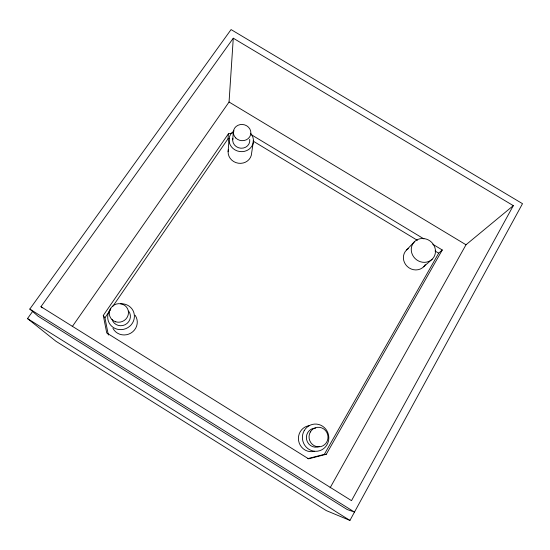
<?xml version="1.0" encoding="UTF-8"?>
<svg xmlns="http://www.w3.org/2000/svg" width="550" height="550" viewBox="0 0 550 550"><rect width="100%" height="100%" fill="white"/><g stroke="black" fill="none" stroke-linecap="round" stroke-linejoin="round"><path stroke-width="0.82" d="M72.249 326.624L229.054 102.018L233.276 38.211L513.308 205.645L351.512 500.651L40.961 306.687L233.276 38.211M112.723 306.481L228.044 138.731L228.394 133.815L232.492 133.045M228.119 151.676L229.013 139.556M232.691 139.769L233.351 132.034M253.454 140.965L251.639 153.003A11.797 10.938 10.9 0 1 238.343 163.219A11.797 10.938 10.9 0 1 228.429 149.552M32.512 311.603L27.5 318.581L56.011 341.309L326.315 510.606L349.938 520.424L522.5 203.679L231.069 29.576L29.796 309.072L38.163 316.278L347.167 509.527L354.42 512.043L29.796 309.072M330.096 487.836L466.001 244.771L513.308 205.645M228.394 133.815L103.283 315.452L106.741 332.963L308.577 458.824L326.294 454.279L442.276 249.989L432.733 244.228M307.704 458.631L324.308 454.376L438.673 253.186L442.276 249.989M108.35 335.039L104.94 317.804L110.289 310.014M406.629 249.92L414.611 241.574M423.507 266.901L432.19 259.208A12.458 11.564 38.9 0 0 426.147 239.044A12.458 11.564 38.9 0 0 411.764 253.014A12.458 11.564 38.9 0 0 432.19 259.208M228.044 138.731L229.659 138.428M324.308 454.376L326.294 454.279M229.054 102.018L466.001 244.771M251.384 134.736L423.919 238.906M252.993 141.013L417.388 240.329M435.002 250.972L438.673 253.186M27.5 318.581L349.938 520.424M40.961 306.687L42.206 307.849M103.283 315.452L104.94 317.804M314.284 451.303A13.09 12.657 78.9 0 1 298.636 440.873A13.09 12.657 78.9 0 1 309.588 425.611M135.128 315.288A12.898 12.361 -23.3 0 1 130.845 333.114A12.898 12.361 -23.3 0 1 112.942 328.302M425.294 264.598A11.983 11.165 39.3 0 1 407.275 266.468A11.983 11.165 39.3 0 1 408.368 248.572M319.488 446.38A9.556 9.233 77.7 0 1 306.584 439.512A9.556 9.233 77.7 0 1 315.714 428.12M120.608 303.779A13.447 12.863 -22.3 0 1 134.118 319.021A13.447 12.863 -22.3 0 1 115.156 328.494A13.447 12.863 -22.3 0 1 110.846 308.653M128.618 311.101A9.412 8.999 -22.3 0 1 125.166 324.686A9.412 8.999 -22.3 0 1 112.062 319.426M250.656 133.341A12.258 11.323 11.2 0 1 248.792 149.442A12.258 11.323 11.2 0 1 231.447 146.836A12.258 11.323 11.2 0 1 234.142 130.859M249.707 139.37A8.58 7.927 11.2 0 1 240.969 148.218A8.58 7.927 11.2 0 1 232.87 138.394M304.219 430.623A13.647 13.186 77.7 0 0 315.528 451.309A13.647 13.186 77.7 0 0 327.099 431.118A13.647 13.186 77.7 0 0 304.219 430.623M235.737 137.954A8.786 8.092 11.3 0 0 250.504 135.142A8.786 8.092 11.3 0 0 240.082 124.616A8.786 8.092 11.3 0 0 235.737 137.954M115.768 321.819A9.659 9.226 -21.7 0 0 128.294 310.853A9.659 9.226 -21.7 0 0 112.558 306.144A9.659 9.226 -21.7 0 0 115.768 321.819M310.344 431.984A9.804 9.467 77 0 0 318.471 446.841A9.804 9.467 77 0 0 326.776 432.348A9.804 9.467 77 0 0 310.344 431.984"/></g></svg>
